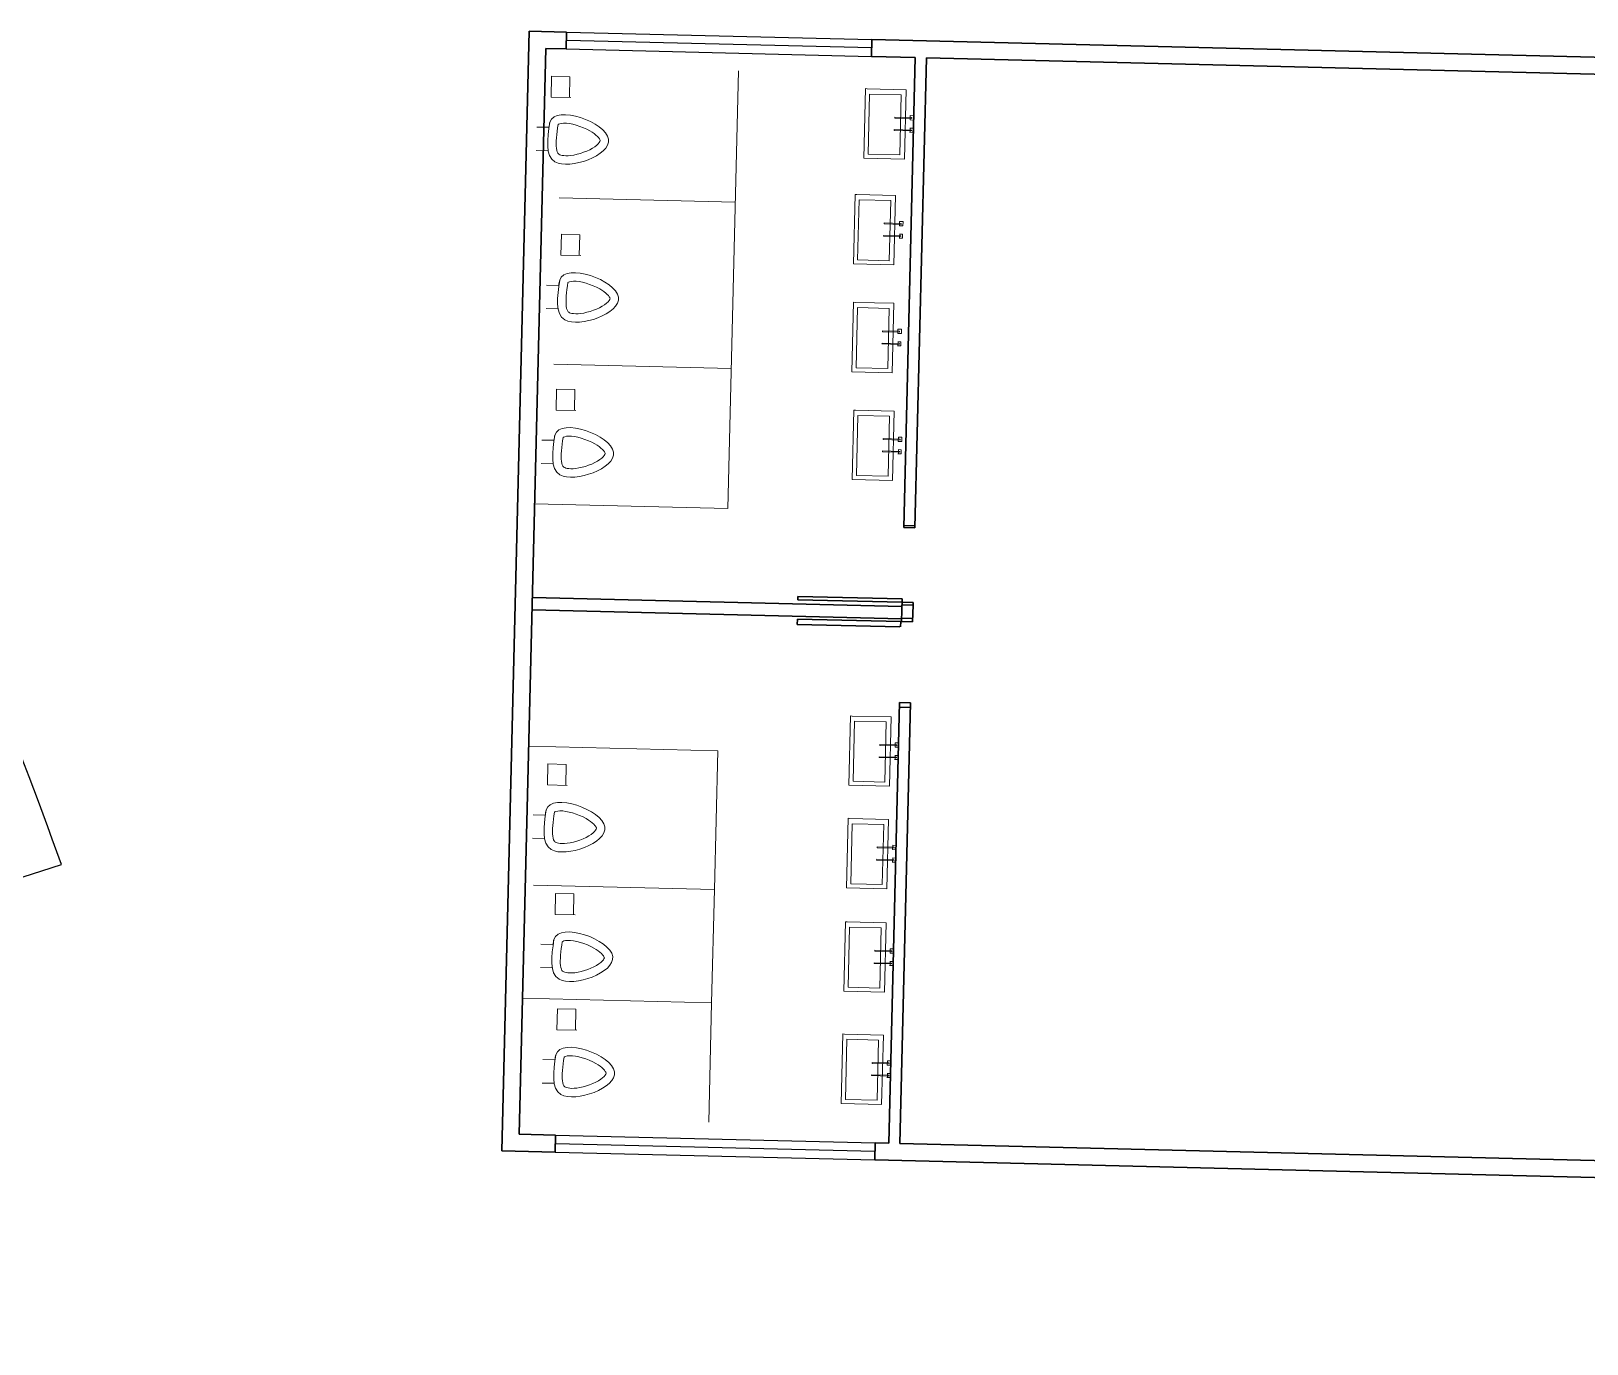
# Model space of a CAD drawing. Header units: millimetres. Extents: x 1418 to 1811, y 1796 to 1956.
# Drawn here: x 1490.01 to 1499.37, y 1830.86 to 1838.75 of the extents above; entities that cross this region are included whole.
import ezdxf

# ---------------------------------------------------------------- set-up
doc = ezdxf.new("R2010")
doc.units = ezdxf.units.MM
for name, color, linetype, lineweight in [('JANELAS', 5, 'Continuous', 25), ('LAYER01', 7, 'Continuous', 13), ('layout', 253, 'Continuous', 13), ('LINHAGROSSA', 7, 'Continuous', 30)]:
    doc.layers.add(name, color=color, linetype=linetype, lineweight=lineweight)
doc.layers.add('VEGETAIS', color=3, linetype='Continuous')

msp = doc.modelspace()

# ---------------------------------------------------------------- linework, layer by layer
at = {"layer": 'JANELAS'}
for p, q in [((1493.2352, 1838.7459), (1495.0711, 1838.7012)), ((1493.2327, 1838.644), (1495.0687, 1838.5993)), ((1495.0699, 1838.6503), (1493.234, 1838.695)), ((1493.1687, 1832.1146), (1495.0907, 1832.0678)), ((1493.1662, 1832.0127), (1495.0882, 1831.9659)), ((1495.0895, 1832.0168), (1493.1675, 1832.0636))]:
    msp.add_line(p, q, dxfattribs=at)
at = {"layer": 'LAYER01'}
for p, q in [((1494.2039, 1835.8819), (1494.2679, 1838.5122)), ((1494.2487, 1837.7229), (1493.1905, 1837.7487)), ((1494.2244, 1836.7229), (1493.1582, 1836.7489)), ((1493.0428, 1835.9101), (1494.2039, 1835.8819)), ((1494.1439, 1834.4259), (1493.0073, 1834.4536)), ((1494.1236, 1833.5906), (1494.1439, 1834.4259)), ((1493.0357, 1833.6171), (1494.1236, 1833.5906)), ((1494.1236, 1833.5906), (1494.107, 1832.9097)), ((1492.9704, 1832.9374), (1494.107, 1832.9097)), ((1494.107, 1832.9097), (1494.0896, 1832.1933))]:
    msp.add_line(p, q, dxfattribs=at)
at = {"layer": 'layout'}
for p, q in [((1493.1446, 1838.4803), (1493.1415, 1838.3545)), ((1493.2548, 1838.4776), (1493.1446, 1838.4803)), ((1493.2517, 1838.3518), (1493.2548, 1838.4776)), ((1493.1415, 1838.3545), (1493.2614, 1838.3515)), ((1495.0231, 1837.9879), (1495.0332, 1838.4057)), ((1495.0332, 1838.4057), (1495.0429, 1838.4045)), ((1495.0429, 1838.4045), (1495.2764, 1838.3988)), ((1495.2764, 1838.3988), (1495.2662, 1837.982)), ((1493.0561, 1838.1748), (1493.1295, 1838.1731)), ((1495.2087, 1838.2339), (1495.2086, 1838.2279)), ((1495.2086, 1838.2279), (1495.3107, 1838.2254)), ((1495.3109, 1838.2314), (1495.2087, 1838.2339)), ((1495.2999, 1838.1675), (1495.3182, 1838.1671)), ((1495.3003, 1838.2174), (1495.3009, 1838.2434)), ((1495.321, 1838.2169), (1495.3003, 1838.2174)), ((1495.3006, 1838.143), (1495.3015, 1838.1675)), ((1495.3009, 1838.2434), (1495.3216, 1838.2429)), ((1495.3107, 1838.2254), (1495.3109, 1838.2314)), ((1495.3182, 1838.1671), (1495.3176, 1838.1426)), ((1495.3216, 1838.2429), (1495.321, 1838.2169)), ((1495.2048, 1838.1595), (1495.2047, 1838.1547)), ((1495.2047, 1838.1547), (1495.309, 1838.1522)), ((1495.3088, 1838.157), (1495.2048, 1838.1595)), ((1495.3176, 1838.1426), (1495.2977, 1838.1431)), ((1495.309, 1838.1522), (1495.3091, 1838.157)), ((1493.0527, 1838.0344), (1493.1244, 1838.0326)), ((1495.2662, 1837.982), (1495.0231, 1837.9879)), ((1494.9596, 1837.3522), (1494.9698, 1837.7699)), ((1494.9698, 1837.7699), (1494.9795, 1837.7687)), ((1494.9795, 1837.7687), (1495.213, 1837.7631)), ((1495.213, 1837.7631), (1495.2028, 1837.3462)), ((1495.2369, 1837.5816), (1495.2375, 1837.6076)), ((1495.2375, 1837.6076), (1495.2582, 1837.6071)), ((1495.2582, 1837.6071), (1495.2576, 1837.5811)), ((1493.2035, 1837.5304), (1493.2004, 1837.4046)), ((1493.3137, 1837.5278), (1493.2035, 1837.5304)), ((1493.3106, 1837.4019), (1493.3137, 1837.5278)), ((1495.1414, 1837.5238), (1495.1413, 1837.519)), ((1495.1413, 1837.519), (1495.2455, 1837.5164)), ((1495.2454, 1837.5212), (1495.1414, 1837.5238)), ((1495.1453, 1837.5981), (1495.1452, 1837.5921)), ((1495.1452, 1837.5921), (1495.2473, 1837.5896)), ((1495.2475, 1837.5956), (1495.1453, 1837.5981)), ((1495.2365, 1837.5318), (1495.2548, 1837.5313)), ((1495.2576, 1837.5811), (1495.2369, 1837.5816)), ((1495.2372, 1837.5072), (1495.2381, 1837.5317)), ((1495.2455, 1837.5164), (1495.2457, 1837.5212)), ((1495.2473, 1837.5896), (1495.2475, 1837.5956)), ((1495.2548, 1837.5313), (1495.2542, 1837.5068)), ((1495.2542, 1837.5068), (1495.2343, 1837.5073)), ((1493.2004, 1837.4046), (1493.3203, 1837.4017)), ((1495.2028, 1837.3462), (1494.9596, 1837.3522)), ((1493.115, 1837.225), (1493.1884, 1837.2232)), ((1493.1116, 1837.0845), (1493.1833, 1837.0828)), ((1494.9499, 1836.7042), (1494.9601, 1837.1219)), ((1494.9601, 1837.1219), (1494.9698, 1837.1208)), ((1494.9698, 1837.1208), (1495.2033, 1837.1151)), ((1495.2033, 1837.1151), (1495.1931, 1836.6983)), ((1495.1356, 1836.9501), (1495.1354, 1836.9441)), ((1495.2378, 1836.9476), (1495.1356, 1836.9501)), ((1495.2272, 1836.9336), (1495.2278, 1836.9597)), ((1495.2278, 1836.9597), (1495.2485, 1836.9592)), ((1495.2376, 1836.9416), (1495.2378, 1836.9476)), ((1495.2485, 1836.9592), (1495.2479, 1836.9331)), ((1495.1317, 1836.8758), (1495.1316, 1836.871)), ((1495.1316, 1836.871), (1495.2358, 1836.8684)), ((1495.2357, 1836.8732), (1495.1317, 1836.8758)), ((1495.1354, 1836.9441), (1495.2376, 1836.9416)), ((1495.2445, 1836.8588), (1495.2246, 1836.8593)), ((1495.2267, 1836.8838), (1495.2451, 1836.8833)), ((1495.2479, 1836.9331), (1495.2272, 1836.9336)), ((1495.2275, 1836.8592), (1495.2284, 1836.8837)), ((1495.2358, 1836.8684), (1495.236, 1836.8732)), ((1495.2451, 1836.8833), (1495.2445, 1836.8588)), ((1495.1931, 1836.6983), (1494.9499, 1836.7042)), ((1493.1746, 1836.5989), (1493.1716, 1836.473)), ((1493.2849, 1836.5962), (1493.1746, 1836.5989)), ((1493.2818, 1836.4704), (1493.2849, 1836.5962)), ((1493.1716, 1836.473), (1493.2915, 1836.4701)), ((1494.9523, 1836.0559), (1494.9625, 1836.4736)), ((1494.9625, 1836.4736), (1494.9722, 1836.4725)), ((1494.9722, 1836.4725), (1495.2057, 1836.4668)), ((1495.2057, 1836.4668), (1495.1955, 1836.05)), ((1493.0862, 1836.2934), (1493.1596, 1836.2917)), ((1495.138, 1836.3018), (1495.1379, 1836.2958)), ((1495.1379, 1836.2958), (1495.24, 1836.2934)), ((1495.2402, 1836.2994), (1495.138, 1836.3018)), ((1495.2296, 1836.2853), (1495.2302, 1836.3114)), ((1495.2302, 1836.3114), (1495.2509, 1836.3109)), ((1495.24, 1836.2934), (1495.2402, 1836.2994)), ((1495.2509, 1836.3109), (1495.2503, 1836.2848)), ((1495.1341, 1836.2275), (1495.134, 1836.2227)), ((1495.134, 1836.2227), (1495.2382, 1836.2202)), ((1495.2381, 1836.225), (1495.1341, 1836.2275)), ((1495.2469, 1836.2105), (1495.227, 1836.211)), ((1495.2292, 1836.2355), (1495.2475, 1836.2351)), ((1495.2503, 1836.2848), (1495.2296, 1836.2853)), ((1495.2299, 1836.211), (1495.2308, 1836.2355)), ((1495.2382, 1836.2202), (1495.2384, 1836.225)), ((1495.2475, 1836.2351), (1495.2469, 1836.2105)), ((1493.0827, 1836.153), (1493.1545, 1836.1512)), ((1495.1955, 1836.05), (1494.9523, 1836.0559)), ((1494.9329, 1834.2178), (1494.943, 1834.6355)), ((1494.943, 1834.6355), (1494.9527, 1834.6344)), ((1494.9527, 1834.6344), (1495.1862, 1834.6287)), ((1495.1862, 1834.6287), (1495.1761, 1834.2119)), ((1495.1185, 1834.4638), (1495.1184, 1834.4578)), ((1495.1184, 1834.4578), (1495.2206, 1834.4553)), ((1495.2207, 1834.4613), (1495.1185, 1834.4638)), ((1495.2101, 1834.4473), (1495.2108, 1834.4733)), ((1495.2308, 1834.4468), (1495.2101, 1834.4473)), ((1495.2108, 1834.4733), (1495.2314, 1834.4728)), ((1495.2206, 1834.4553), (1495.2207, 1834.4613)), ((1495.2314, 1834.4728), (1495.2308, 1834.4468)), ((1493.1224, 1834.346), (1493.1193, 1834.2202)), ((1493.2326, 1834.3433), (1493.1224, 1834.346)), ((1493.2296, 1834.2175), (1493.2326, 1834.3433)), ((1495.1146, 1834.3894), (1495.1145, 1834.3846)), ((1495.1145, 1834.3846), (1495.2188, 1834.3821)), ((1495.2186, 1834.3869), (1495.1146, 1834.3894)), ((1495.2274, 1834.3725), (1495.2076, 1834.373)), ((1495.2097, 1834.3974), (1495.228, 1834.397)), ((1495.2105, 1834.3729), (1495.2114, 1834.3974)), ((1495.2188, 1834.3821), (1495.2189, 1834.3869)), ((1495.228, 1834.397), (1495.2274, 1834.3725)), ((1493.1193, 1834.2202), (1493.2392, 1834.2173)), ((1495.1761, 1834.2119), (1494.9329, 1834.2178)), ((1493.0339, 1834.0406), (1493.1073, 1834.0388)), ((1494.9179, 1833.6015), (1494.928, 1834.0193)), ((1494.928, 1834.0193), (1494.9377, 1834.0181)), ((1494.9377, 1834.0181), (1495.1712, 1834.0124)), ((1495.1712, 1834.0124), (1495.1611, 1833.5956)), ((1493.0305, 1833.9001), (1493.1023, 1833.8983)), ((1495.0996, 1833.7731), (1495.0995, 1833.7683)), ((1495.0995, 1833.7683), (1495.2038, 1833.7658)), ((1495.2036, 1833.7706), (1495.0996, 1833.7731)), ((1495.1035, 1833.8475), (1495.1034, 1833.8415)), ((1495.1034, 1833.8415), (1495.2056, 1833.839)), ((1495.2057, 1833.845), (1495.1035, 1833.8475)), ((1495.1947, 1833.7811), (1495.213, 1833.7807)), ((1495.1951, 1833.831), (1495.1958, 1833.857)), ((1495.2158, 1833.8305), (1495.1951, 1833.831)), ((1495.1955, 1833.7566), (1495.1964, 1833.7811)), ((1495.1958, 1833.857), (1495.2164, 1833.8565)), ((1495.2038, 1833.7658), (1495.2039, 1833.7706)), ((1495.2056, 1833.839), (1495.2057, 1833.845)), ((1495.213, 1833.7807), (1495.2124, 1833.7562)), ((1495.2164, 1833.8565), (1495.2158, 1833.8305)), ((1495.2124, 1833.7562), (1495.1926, 1833.7567)), ((1495.1611, 1833.5956), (1494.9179, 1833.6015)), ((1493.1691, 1833.5675), (1493.166, 1833.4417)), ((1493.2793, 1833.5648), (1493.1691, 1833.5675)), ((1493.2762, 1833.439), (1493.2793, 1833.5648)), ((1493.166, 1833.4417), (1493.2859, 1833.4388)), ((1494.9027, 1832.9798), (1494.9129, 1833.3975)), ((1494.9129, 1833.3975), (1494.9226, 1833.3964)), ((1494.9226, 1833.3964), (1495.1561, 1833.3907)), ((1495.1561, 1833.3907), (1495.1459, 1832.9739)), ((1493.0806, 1833.2621), (1493.154, 1833.2603)), ((1495.0884, 1833.2258), (1495.0882, 1833.2198)), ((1495.0882, 1833.2198), (1495.1904, 1833.2173)), ((1495.1906, 1833.2233), (1495.0884, 1833.2258)), ((1495.18, 1833.2093), (1495.1806, 1833.2353)), ((1495.2007, 1833.2088), (1495.18, 1833.2093)), ((1495.1806, 1833.2353), (1495.2013, 1833.2348)), ((1495.1904, 1833.2173), (1495.1906, 1833.2233)), ((1495.2013, 1833.2348), (1495.2007, 1833.2088)), ((1493.0772, 1833.1216), (1493.1489, 1833.1198)), ((1495.0845, 1833.1514), (1495.0844, 1833.1466)), ((1495.0844, 1833.1466), (1495.1886, 1833.1441)), ((1495.1885, 1833.1489), (1495.0845, 1833.1514)), ((1495.1973, 1833.1345), (1495.1774, 1833.135)), ((1495.1795, 1833.1594), (1495.1979, 1833.159)), ((1495.1803, 1833.1349), (1495.1812, 1833.1594)), ((1495.1886, 1833.1441), (1495.1888, 1833.1489)), ((1495.1979, 1833.159), (1495.1973, 1833.1345)), ((1495.1459, 1832.9739), (1494.9027, 1832.9798)), ((1493.1803, 1832.8742), (1493.1772, 1832.7483)), ((1493.2905, 1832.8715), (1493.1803, 1832.8742)), ((1493.2875, 1832.7456), (1493.2905, 1832.8715)), ((1493.1772, 1832.7483), (1493.2971, 1832.7454)), ((1494.8863, 1832.3059), (1494.8965, 1832.7236)), ((1494.8965, 1832.7236), (1494.9062, 1832.7225)), ((1494.9062, 1832.7225), (1495.1397, 1832.7168)), ((1495.1397, 1832.7168), (1495.1295, 1832.3)), ((1493.0918, 1832.5687), (1493.1652, 1832.5669)), ((1495.072, 1832.5518), (1495.0718, 1832.5458)), ((1495.1742, 1832.5494), (1495.072, 1832.5518)), ((1495.1636, 1832.5353), (1495.1642, 1832.5614)), ((1495.1642, 1832.5614), (1495.1849, 1832.5609)), ((1495.1849, 1832.5609), (1495.1843, 1832.5348)), ((1495.0681, 1832.4775), (1495.068, 1832.4727)), ((1495.068, 1832.4727), (1495.1722, 1832.4702)), ((1495.1721, 1832.475), (1495.0681, 1832.4775)), ((1495.0718, 1832.5458), (1495.174, 1832.5434)), ((1495.1809, 1832.4605), (1495.161, 1832.461)), ((1495.1631, 1832.4855), (1495.1815, 1832.4851)), ((1495.1843, 1832.5348), (1495.1636, 1832.5353)), ((1495.1639, 1832.461), (1495.1648, 1832.4855)), ((1495.1722, 1832.4702), (1495.1724, 1832.475)), ((1495.174, 1832.5434), (1495.1742, 1832.5494)), ((1495.1815, 1832.4851), (1495.1809, 1832.4605)), ((1493.0884, 1832.4282), (1493.1602, 1832.4265)), ((1495.1295, 1832.3), (1494.8863, 1832.3059))]:
    msp.add_line(p, q, dxfattribs=at)
for points in [[(1495.2476, 1838.3687), (1495.2388, 1838.0073), (1495.0485, 1838.0119), (1495.0573, 1838.3733)], [(1495.1842, 1837.7329), (1495.1754, 1837.3715), (1494.9851, 1837.3761), (1494.9939, 1837.7375)], [(1495.1745, 1837.0849), (1495.1657, 1836.7235), (1494.9754, 1836.7281), (1494.9842, 1837.0896)], [(1495.1769, 1836.4367), (1495.1681, 1836.0752), (1494.9778, 1836.0799), (1494.9866, 1836.4413)], [(1495.1574, 1834.5986), (1495.1486, 1834.2372), (1494.9584, 1834.2418), (1494.9672, 1834.6032)], [(1495.1424, 1833.9823), (1495.1336, 1833.6209), (1494.9434, 1833.6255), (1494.9522, 1833.9869)], [(1495.1273, 1833.3606), (1495.1185, 1832.9992), (1494.9282, 1833.0038), (1494.937, 1833.3652)], [(1495.1109, 1832.6867), (1495.1021, 1832.3252), (1494.9118, 1832.3299), (1494.9206, 1832.6913)]]:
    msp.add_lwpolyline(points, close=True, dxfattribs=at)
for points in [[(1493.1295, 1838.1731), (1493.1346, 1838.2045), (1493.4877, 1838.1015), (1493.1651, 1837.966), (1493.1346, 1838.2045)], [(1493.1884, 1837.2232), (1493.1935, 1837.2547), (1493.5466, 1837.1516), (1493.224, 1837.0161), (1493.1935, 1837.2547)], [(1493.1596, 1836.2917), (1493.1646, 1836.3231), (1493.5178, 1836.2201), (1493.1952, 1836.0846), (1493.1646, 1836.3231)], [(1493.1073, 1834.0388), (1493.1124, 1834.0703), (1493.4655, 1833.9672), (1493.143, 1833.8317), (1493.1124, 1834.0703)], [(1493.154, 1833.2603), (1493.1591, 1833.2918), (1493.5122, 1833.1887), (1493.1896, 1833.0532), (1493.1591, 1833.2918)], [(1493.1652, 1832.5669), (1493.1703, 1832.5984), (1493.5234, 1832.4953), (1493.2009, 1832.3598), (1493.1703, 1832.5984)]]:
    msp.add_spline(points, degree=3, dxfattribs=at)
for points in [[(1493.1842, 1838.1905), (1493.1855, 1838.1919), (1493.1962, 1838.1978), (1493.2583, 1838.1992), (1493.3266, 1838.1795), (1493.3935, 1838.1409), (1493.4093, 1838.1293), (1493.4308, 1838.1082), (1493.4358, 1838.099), (1493.4378, 1838.0924), (1493.438, 1838.0934), (1493.4321, 1838.0813), (1493.4216, 1838.0688), (1493.3694, 1838.0317), (1493.3092, 1838.0095), (1493.2395, 1838.0014), (1493.2208, 1838.0019), (1493.1948, 1838.007), (1493.1896, 1838.0102), (1493.1816, 1838.0183), (1493.1764, 1838.028), (1493.1696, 1838.0801), (1493.1758, 1838.134), (1493.1842, 1838.1905)], [(1493.2431, 1837.2407), (1493.2444, 1837.242), (1493.2551, 1837.2479), (1493.3172, 1837.2493), (1493.3855, 1837.2297), (1493.4524, 1837.1911), (1493.4682, 1837.1794), (1493.4897, 1837.1584), (1493.4947, 1837.1491), (1493.4967, 1837.1425), (1493.4969, 1837.1436), (1493.491, 1837.1315), (1493.4805, 1837.1189), (1493.4283, 1837.0818), (1493.3681, 1837.0596), (1493.2984, 1837.0516), (1493.2797, 1837.0521), (1493.2537, 1837.0571), (1493.2485, 1837.0604), (1493.2405, 1837.0684), (1493.2353, 1837.0782), (1493.2285, 1837.1302), (1493.2347, 1837.1842), (1493.2431, 1837.2407)], [(1493.2142, 1836.3091), (1493.2156, 1836.3105), (1493.2263, 1836.3164), (1493.2884, 1836.3177), (1493.3566, 1836.2981), (1493.4236, 1836.2595), (1493.4393, 1836.2479), (1493.4608, 1836.2268), (1493.4659, 1836.2176), (1493.4679, 1836.211), (1493.4681, 1836.212), (1493.4622, 1836.1999), (1493.4517, 1836.1874), (1493.3994, 1836.1503), (1493.3393, 1836.1281), (1493.2696, 1836.12), (1493.2509, 1836.1205), (1493.2248, 1836.1256), (1493.2197, 1836.1288), (1493.2116, 1836.1369), (1493.2064, 1836.1466), (1493.1996, 1836.1987), (1493.2059, 1836.2526), (1493.2142, 1836.3091)], [(1493.162, 1834.0562), (1493.1634, 1834.0576), (1493.1741, 1834.0635), (1493.2361, 1834.0649), (1493.3044, 1834.0453), (1493.3713, 1834.0067), (1493.3871, 1833.995), (1493.4086, 1833.974), (1493.4136, 1833.9647), (1493.4156, 1833.9581), (1493.4159, 1833.9591), (1493.41, 1833.9471), (1493.3994, 1833.9345), (1493.3472, 1833.8974), (1493.287, 1833.8752), (1493.2174, 1833.8672), (1493.1987, 1833.8677), (1493.1726, 1833.8727), (1493.1675, 1833.8759), (1493.1594, 1833.884), (1493.1542, 1833.8937), (1493.1474, 1833.9458), (1493.1537, 1833.9997), (1493.162, 1834.0562)], [(1493.2087, 1833.2777), (1493.21, 1833.2791), (1493.2207, 1833.285), (1493.2828, 1833.2864), (1493.3511, 1833.2668), (1493.418, 1833.2282), (1493.4338, 1833.2165), (1493.4553, 1833.1955), (1493.4603, 1833.1862), (1493.4623, 1833.1796), (1493.4625, 1833.1806), (1493.4566, 1833.1686), (1493.4461, 1833.156), (1493.3939, 1833.1189), (1493.3337, 1833.0967), (1493.264, 1833.0887), (1493.2453, 1833.0892), (1493.2193, 1833.0942), (1493.2141, 1833.0974), (1493.206, 1833.1055), (1493.2009, 1833.1152), (1493.194, 1833.1673), (1493.2003, 1833.2212), (1493.2087, 1833.2777)], [(1493.2199, 1832.5844), (1493.2213, 1832.5857), (1493.232, 1832.5916), (1493.294, 1832.593), (1493.3623, 1832.5734), (1493.4292, 1832.5348), (1493.445, 1832.5231), (1493.4665, 1832.5021), (1493.4715, 1832.4928), (1493.4735, 1832.4862), (1493.4738, 1832.4873), (1493.4679, 1832.4752), (1493.4573, 1832.4626), (1493.4051, 1832.4255), (1493.345, 1832.4033), (1493.2753, 1832.3953), (1493.2566, 1832.3958), (1493.2305, 1832.4009), (1493.2254, 1832.4041), (1493.2173, 1832.4122), (1493.2121, 1832.4219), (1493.2053, 1832.4739), (1493.2116, 1832.5279), (1493.2199, 1832.5844)]]:
    msp.add_open_spline(points, degree=3, knots=[0.006653, 0.006653, 0.006653, 0.006653, 0.101555, 0.101555, 0.286179, 0.286179, 0.356381, 0.356381, 0.426582, 0.426582, 0.496783, 0.496783, 0.584163, 0.584163, 0.765346, 0.765346, 0.841931, 0.841931, 0.918517, 0.918517, 1.019343, 1.019343, 1.191805, 1.191805, 1.191805, 1.191805], dxfattribs=at)
at = {"layer": 'LINHAGROSSA'}
for p, q in [((1493.01, 1838.7514), (1492.8461, 1832.0204)), ((1493.2352, 1838.7459), (1493.01, 1838.7514)), ((1493.2352, 1838.7459), (1493.2327, 1838.644)), ((1493.1094, 1838.647), (1492.9505, 1832.1199)), ((1493.2327, 1838.644), (1493.1094, 1838.647)), ((1495.0711, 1838.7012), (1495.0687, 1838.5993)), ((1515.163, 1838.2122), (1495.0711, 1838.7012)), ((1495.3317, 1838.5929), (1495.0687, 1838.5993)), ((1495.3317, 1838.5929), (1495.2629, 1835.7674)), ((1495.3295, 1835.7658), (1495.3983, 1838.5913)), ((1515.0586, 1838.1128), (1495.3983, 1838.5913)), ((1495.2629, 1835.7674), (1495.3295, 1835.7658)), ((1495.2632, 1835.7793), (1495.3298, 1835.7777)), ((1493.0273, 1835.2735), (1495.2496, 1835.2194)), ((1495.2514, 1835.2928), (1493.0291, 1835.3469)), ((1494.6249, 1835.3331), (1494.6254, 1835.3533)), ((1495.252, 1835.3179), (1494.6249, 1835.3331)), ((1494.6254, 1835.3533), (1495.2525, 1835.338)), ((1495.2525, 1835.338), (1495.2492, 1835.2018)), ((1495.2516, 1835.302), (1495.3182, 1835.3004)), ((1495.252, 1835.3179), (1495.3186, 1835.3163)), ((1495.3182, 1835.3004), (1495.3158, 1835.2002)), ((1495.3182, 1835.3004), (1495.3186, 1835.3163)), ((1494.6221, 1835.185), (1494.6229, 1835.2171)), ((1495.2381, 1835.17), (1494.6221, 1835.185)), ((1494.6229, 1835.2171), (1495.2457, 1835.2019)), ((1495.2446, 1835.2019), (1495.2438, 1835.1698)), ((1495.3157, 1835.2002), (1495.2457, 1835.2019)), ((1495.3162, 1835.2205), (1495.2462, 1835.2222)), ((1495.2373, 1834.7151), (1495.1728, 1832.0658)), ((1495.2373, 1834.7151), (1495.3039, 1834.7135)), ((1495.2394, 1832.0642), (1495.3039, 1834.7135)), ((1495.2366, 1834.6868), (1495.3032, 1834.6852)), ((1492.9505, 1832.1199), (1493.1687, 1832.1146)), ((1493.1687, 1832.1146), (1493.1662, 1832.0127)), ((1492.8461, 1832.0204), (1493.1662, 1832.0127)), ((1495.0907, 1832.0678), (1495.0882, 1831.9659)), ((1495.0907, 1832.0678), (1495.1728, 1832.0658)), ((1495.2394, 1832.0642), (1514.8997, 1831.5856)), ((1495.0882, 1831.9659), (1514.9992, 1831.4812))]:
    msp.add_line(p, q, dxfattribs=at)
at = {"layer": 'VEGETAIS'}
msp.add_spline([(1490.1973, 1833.7408), (1478.791, 1832.9368), (1481.1156, 1835.4594), (1485.0351, 1834.0388), (1489.1502, 1835.5998), (1490.1973, 1833.7408)], degree=3, dxfattribs=at)

doc.saveas('drawing.dxf')
